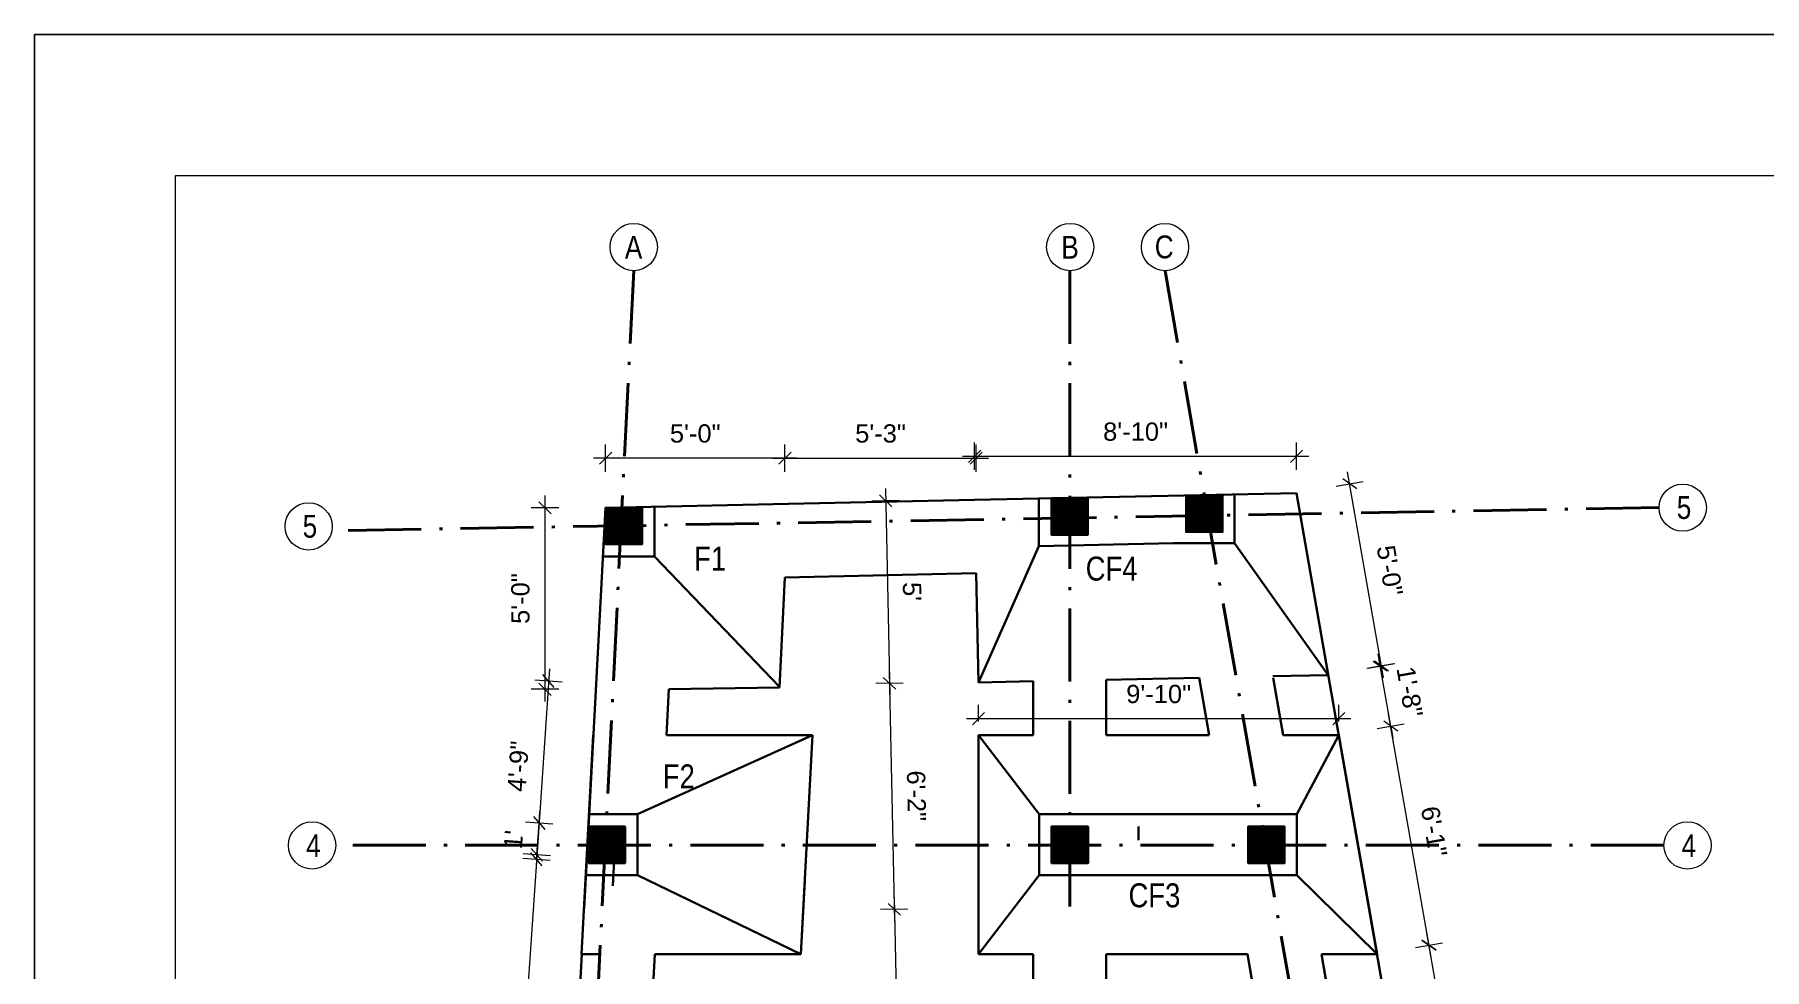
# Model space of a CAD drawing. Header units: inches. Extents: x 45643 to 70559, y -8725 to 1713.
# Drawn here: x 63439 to 64008, y -3547 to -3239 of the extents above; entities that cross this region are included whole.
import ezdxf

# ---------------------------------------------------------------- set-up
doc = ezdxf.new("R2010")
doc.units = ezdxf.units.IN
doc.header["$MEASUREMENT"] = 0
doc.linetypes.add('ACAD_ISO10W100', pattern=[18.5, 12, -3, 0.5, -3])
for name, color, linetype, lineweight in [('A-Wall', 250, 'Continuous', 40), ('A_Title Text', 105, 'Continuous', 60), ('ELE1', 3, 'Continuous', 9), ('ELEVATION', 6, 'Continuous', 30), ('Text', 7, 'Continuous', 9), ('WALL', 240, 'Continuous', 30)]:
    doc.layers.add(name, color=color, linetype=linetype, lineweight=lineweight)
doc.styles.add('Arial', font='arial.ttf')
doc.styles.add('DIM', font='', dxfattribs={"height": 100})
doc.styles.get('DIM').set_extended_font_data('VNI-Helve-Condense')
doc.dimstyles.new('Sudeep', dxfattribs={"dimtxt": 6, "dimasz": 4, "dimexe": 4.5, "dimexo": 4.5, "dimgap": 5, "dimtad": 1, "dimdec": 0, "dimlunit": 4, "dimtxsty": 'Arial', "dimblk": 'OBLIQUE', "dimcen": 250, "dimdle": 4, "dimclrd": 86, "dimclre": 5, "dimclrt": 1, "dimadec": 0, "dimazin": 0, "dimtfac": 1, "dimtdec": 0, "dimtix": 1, "dimtmove": 1, "dimatfit": 3, "dimldrblk": 'OBLIQUE', "dimfxl": 4.5, "dimfxlon": 1, "dimfrac": 2, "dimlwd": 15, "dimlwe": 13, "dimarcsym": 0})
pattern_1 = [(45, (36764.97178, 12790.9712), (-0.08838834765, 0.08838834765), [])]
pattern_2 = [(45, (36612.81269, 12790.9712), (-0.08838834765, 0.08838834765), [])]

# ---------------------------------------------------------------- blocks, each defined once
blk = doc.blocks.new('_Oblique')
at = {"color": 0, "linetype": 'ByBlock', "lineweight": -2}
blk.add_line((-0.5, -0.5), (0.5, 0.5), dxfattribs=at)
blk = doc.blocks.new('*D819')
at = {"layer": 'A_Title Text', "color": 5, "lineweight": 13, "transparency": 16777216}
for p, q in [((63626.72, -3383.01), (63626.72, -3374.01)), ((63685.65, -3383.01), (63685.65, -3374.01))]:
    blk.add_line(p, q, dxfattribs=at)
at = {"layer": 'A_Title Text', "color": 86, "lineweight": 15, "transparency": 16777216}
blk.add_line((63689.65, -3378.51), (63622.72, -3378.51), dxfattribs=at)
at = {"layer": 'Defpoints', "color": 0, "transparency": 16777216}
for p in [(63626.72, -3378.51), (63626.72, -3394.85), (63685.65, -3417.77)]:
    blk.add_point(p, dxfattribs=at)
at = {"layer": 'A_Title Text', "color": 86, "lineweight": 15, "transparency": 16777216, "xscale": 4, "yscale": 4, "zscale": 4, "rotation": 180}
blk.add_blockref('_Oblique', (63626.72, -3378.51), dxfattribs=at)
at = {"layer": 'A_Title Text', "color": 86, "lineweight": 15, "transparency": 16777216, "xscale": 4, "yscale": 4, "zscale": 4}
blk.add_blockref('_Oblique', (63685.65, -3378.51), dxfattribs=at)
at = {"layer": 'A_Title Text', "color": 1, "transparency": 16777216, "insert": (63656.18, -3370.45), "char_height": 6, "attachment_point": 5, "style": 'Arial'}
blk.add_mtext('5\'-0"', dxfattribs=at)
blk = doc.blocks.new('*D820')
at = {"layer": 'A_Title Text', "color": 86, "lineweight": 15, "transparency": 16777216}
blk.add_line((63606.79, -3458.49), (63606.79, -3390.85), dxfattribs=at)
at = {"layer": 'A_Title Text', "color": 5, "lineweight": 13, "transparency": 16777216}
for p, q in [((63611.29, -3394.85), (63602.29, -3394.85)), ((63611.29, -3454.49), (63602.29, -3454.49))]:
    blk.add_line(p, q, dxfattribs=at)
at = {"layer": 'Defpoints', "color": 0, "transparency": 16777216}
for p in [(63606.79, -3394.85), (63626.72, -3394.85), (63647.54, -3454.49)]:
    blk.add_point(p, dxfattribs=at)
at = {"layer": 'A_Title Text', "color": 86, "lineweight": 15, "transparency": 16777216, "xscale": 4, "yscale": 4, "zscale": 4}
for p, rotation in [((63606.79, -3394.85), 90), ((63606.79, -3454.49), 270)]:
    blk.add_blockref('_Oblique', p, dxfattribs=dict(at, rotation=rotation))
at = {"layer": 'A_Title Text', "color": 1, "transparency": 16777216, "insert": (63598.73, -3424.67), "char_height": 6, "attachment_point": 5, "rotation": 90, "style": 'Arial'}
blk.add_mtext('5\'-0"', dxfattribs=at)
blk = doc.blocks.new('*D682')
at = {"layer": 'A_Title Text', "color": 5, "lineweight": 13, "transparency": 16777216}
for p, q in [((63748.02, -3382.41), (63748.02, -3373.41)), ((63853.82, -3382.41), (63853.82, -3373.41))]:
    blk.add_line(p, q, dxfattribs=at)
at = {"layer": 'A_Title Text', "color": 86, "lineweight": 15, "transparency": 16777216}
blk.add_line((63744.02, -3377.91), (63857.82, -3377.91), dxfattribs=at)
at = {"layer": 'Defpoints', "color": 0, "transparency": 16777216}
for p in [(63853.82, -3377.91), (63853.82, -3393.15), (63748.02, -3395.4)]:
    blk.add_point(p, dxfattribs=at)
at = {"layer": 'A_Title Text', "color": 86, "lineweight": 15, "transparency": 16777216, "xscale": 4, "yscale": 4, "zscale": 4, "rotation": 180}
blk.add_blockref('_Oblique', (63748.02, -3377.91), dxfattribs=at)
at = {"layer": 'A_Title Text', "color": 86, "lineweight": 15, "transparency": 16777216, "xscale": 4, "yscale": 4, "zscale": 4}
blk.add_blockref('_Oblique', (63853.82, -3377.91), dxfattribs=at)
at = {"layer": 'A_Title Text', "color": 1, "transparency": 16777216, "insert": (63800.92, -3369.85), "char_height": 6, "attachment_point": 5, "style": 'Arial'}
blk.add_mtext('8\'-10"', dxfattribs=at)
blk = doc.blocks.new('*D821')
at = {"layer": 'A_Title Text', "color": 86, "lineweight": 15, "transparency": 16777216}
blk.add_line((63882.44, -3450.69), (63870.62, -3383.02), dxfattribs=at)
at = {"layer": 'A_Title Text', "color": 5, "lineweight": 13, "transparency": 16777216}
for p, q in [((63866.88, -3387.73), (63875.74, -3386.19)), ((63877.32, -3447.53), (63886.18, -3445.98))]:
    blk.add_line(p, q, dxfattribs=at)
at = {"layer": 'Defpoints', "color": 0, "transparency": 16777216}
for p in [(63871.31, -3386.96), (63853.82, -3390.02), (63864.26, -3449.81)]:
    blk.add_point(p, dxfattribs=at)
at = {"layer": 'A_Title Text', "color": 86, "lineweight": 15, "transparency": 16777216, "xscale": 4, "yscale": 4, "zscale": 4}
for p, rotation in [((63871.31, -3386.96), 99.90709459906338), ((63881.75, -3446.75), 279.9070945990634)]:
    blk.add_blockref('_Oblique', p, dxfattribs=dict(at, rotation=rotation))
at = {"layer": 'A_Title Text', "color": 1, "transparency": 16777216, "insert": (63884.47, -3415.47), "char_height": 6, "attachment_point": 5, "rotation": 279.9071, "style": 'Arial'}
blk.add_mtext('5\'-0"', dxfattribs=at)
blk = doc.blocks.new('*D825')
at = {"layer": 'A_Title Text', "color": 5, "lineweight": 13, "transparency": 16777216}
for p, q in [((63685.65, -3383.01), (63685.65, -3374.01)), ((63748.53, -3383.01), (63748.53, -3374.01))]:
    blk.add_line(p, q, dxfattribs=at)
at = {"layer": 'A_Title Text', "color": 86, "lineweight": 15, "transparency": 16777216}
blk.add_line((63681.65, -3378.51), (63752.53, -3378.51), dxfattribs=at)
at = {"layer": 'Defpoints', "color": 0, "transparency": 16777216}
for p in [(63748.53, -3378.51), (63748.53, -3416.31), (63685.65, -3417.77)]:
    blk.add_point(p, dxfattribs=at)
at = {"layer": 'A_Title Text', "color": 86, "lineweight": 15, "transparency": 16777216, "xscale": 4, "yscale": 4, "zscale": 4, "rotation": 180}
blk.add_blockref('_Oblique', (63685.65, -3378.51), dxfattribs=at)
at = {"layer": 'A_Title Text', "color": 86, "lineweight": 15, "transparency": 16777216, "xscale": 4, "yscale": 4, "zscale": 4}
blk.add_blockref('_Oblique', (63748.53, -3378.51), dxfattribs=at)
at = {"layer": 'A_Title Text', "color": 1, "transparency": 16777216, "insert": (63717.09, -3370.45), "char_height": 6, "attachment_point": 5, "style": 'Arial'}
blk.add_mtext('5\'-3"', dxfattribs=at)
blk = doc.blocks.new('*D826')
at = {"layer": 'A_Title Text', "color": 86, "lineweight": 15, "transparency": 16777216}
blk.add_line((63608.26, -3447.82), (63603.84, -3512.9), dxfattribs=at)
at = {"layer": 'A_Title Text', "color": 5, "lineweight": 13, "transparency": 16777216}
for p, q in [((63612.48, -3452.11), (63603.5, -3451.5)), ((63608.6, -3509.21), (63599.62, -3508.6))]:
    blk.add_line(p, q, dxfattribs=at)
at = {"layer": 'Defpoints', "color": 0, "transparency": 16777216}
for p in [(63647.54, -3454.49), (63604.11, -3508.91), (63643.66, -3511.6)]:
    blk.add_point(p, dxfattribs=at)
at = {"layer": 'A_Title Text', "color": 86, "lineweight": 15, "transparency": 16777216, "xscale": 4, "yscale": 4, "zscale": 4}
for p, rotation in [((63607.99, -3451.81), 86.11295849045767), ((63604.11, -3508.91), 266.1129584904577)]:
    blk.add_blockref('_Oblique', p, dxfattribs=dict(at, rotation=rotation))
at = {"layer": 'A_Title Text', "color": 1, "transparency": 16777216, "insert": (63598.01, -3479.81), "char_height": 6, "attachment_point": 5, "rotation": 86.113, "style": 'Arial'}
blk.add_mtext('4\'-9"', dxfattribs=at)
blk = doc.blocks.new('*D684')
at = {"layer": 'A_Title Text', "color": 86, "lineweight": 15, "transparency": 16777216}
blk.add_line((63718.66, -3388.55), (63720.1, -3456.54), dxfattribs=at)
at = {"layer": 'A_Title Text', "color": 5, "lineweight": 13, "transparency": 16777216}
for p, q in [((63723.24, -3392.45), (63714.24, -3392.65)), ((63724.52, -3452.44), (63715.52, -3452.63))]:
    blk.add_line(p, q, dxfattribs=at)
at = {"layer": 'Defpoints', "color": 0, "transparency": 16777216}
for p in [(63732.04, -3392.27), (63720.02, -3452.54), (63733.32, -3452.25)]:
    blk.add_point(p, dxfattribs=at)
at = {"layer": 'A_Title Text', "color": 86, "lineweight": 15, "transparency": 16777216, "xscale": 4, "yscale": 4, "zscale": 4}
for p, rotation in [((63718.74, -3392.55), 91.21929869335408), ((63720.02, -3452.54), 271.2192986933541)]:
    blk.add_blockref('_Oblique', p, dxfattribs=dict(at, rotation=rotation))
at = {"layer": 'A_Title Text', "color": 1, "transparency": 16777216, "insert": (63727.43, -3422.37), "char_height": 6, "attachment_point": 5, "rotation": 271.2193, "style": 'Arial'}
blk.add_mtext("5'", dxfattribs=at)
blk = doc.blocks.new('*D685')
at = {"layer": 'A_Title Text', "color": 86, "lineweight": 15, "transparency": 16777216}
blk.add_line((63719.93, -3448.54), (63721.69, -3530.82), dxfattribs=at)
at = {"layer": 'A_Title Text', "color": 5, "lineweight": 13, "transparency": 16777216}
for p, q in [((63724.52, -3452.44), (63715.52, -3452.63)), ((63726.1, -3526.72), (63717.1, -3526.91))]:
    blk.add_line(p, q, dxfattribs=at)
at = {"layer": 'Defpoints', "color": 0, "transparency": 16777216}
for p in [(63733.32, -3452.25), (63721.6, -3526.82), (63733.32, -3526.57)]:
    blk.add_point(p, dxfattribs=at)
at = {"layer": 'A_Title Text', "color": 86, "lineweight": 15, "transparency": 16777216, "xscale": 4, "yscale": 4, "zscale": 4}
for p, rotation in [((63720.02, -3452.54), 91.21929869325665), ((63721.6, -3526.82), 271.2192986932566)]:
    blk.add_blockref('_Oblique', p, dxfattribs=dict(at, rotation=rotation))
at = {"layer": 'A_Title Text', "color": 1, "transparency": 16777216, "insert": (63728.87, -3489.51), "char_height": 6, "attachment_point": 5, "rotation": 271.2193, "style": 'Arial'}
blk.add_mtext('6\'-2"', dxfattribs=at)
blk = doc.blocks.new('*D686')
at = {"layer": 'A_Title Text', "color": 86, "lineweight": 15, "transparency": 16777216}
blk.add_line((63721.52, -3522.82), (63723.22, -3602.78), dxfattribs=at)
at = {"layer": 'A_Title Text', "color": 5, "lineweight": 13, "transparency": 16777216}
for p, q in [((63726.1, -3526.72), (63717.1, -3526.91)), ((63727.63, -3598.69), (63718.63, -3598.88))]:
    blk.add_line(p, q, dxfattribs=at)
at = {"layer": 'Defpoints', "color": 0, "transparency": 16777216}
for p in [(63733.32, -3526.57), (63723.13, -3598.79), (63733.32, -3598.57)]:
    blk.add_point(p, dxfattribs=at)
at = {"layer": 'A_Title Text', "color": 86, "lineweight": 15, "transparency": 16777216, "xscale": 4, "yscale": 4, "zscale": 4}
for p, rotation in [((63721.6, -3526.82), 91.21929869325665), ((63723.13, -3598.79), 271.2192986932566)]:
    blk.add_blockref('_Oblique', p, dxfattribs=dict(at, rotation=rotation))
at = {"layer": 'A_Title Text', "color": 1, "transparency": 16777216, "insert": (63730.43, -3562.63), "char_height": 6, "attachment_point": 5, "rotation": 271.2193, "style": 'Arial'}
blk.add_mtext("6'", dxfattribs=at)
blk = doc.blocks.new('*D1030')
at = {"layer": 'A_Title Text', "color": 5, "lineweight": 13, "transparency": 16777216}
for p, q in [((63749.3, -3465.1), (63749.3, -3459.64)), ((63867.72, -3465.1), (63867.72, -3459.64))]:
    blk.add_line(p, q, dxfattribs=at)
at = {"layer": 'A_Title Text', "color": 86, "lineweight": 15, "transparency": 16777216}
blk.add_line((63745.3, -3464.14), (63871.72, -3464.14), dxfattribs=at)
at = {"layer": 'Defpoints', "color": 0, "transparency": 16777216}
for p in [(63867.72, -3464.14), (63749.3, -3469.6), (63867.72, -3469.6)]:
    blk.add_point(p, dxfattribs=at)
at = {"layer": 'A_Title Text', "color": 86, "lineweight": 15, "transparency": 16777216, "xscale": 4, "yscale": 4, "zscale": 4, "rotation": 180}
blk.add_blockref('_Oblique', (63749.3, -3464.14), dxfattribs=at)
at = {"layer": 'A_Title Text', "color": 86, "lineweight": 15, "transparency": 16777216, "xscale": 4, "yscale": 4, "zscale": 4}
blk.add_blockref('_Oblique', (63867.72, -3464.14), dxfattribs=at)
at = {"layer": 'A_Title Text', "color": 1, "transparency": 16777216, "insert": (63808.51, -3456.08), "char_height": 6, "attachment_point": 5, "style": 'Arial'}
blk.add_mtext('9\'-10"', dxfattribs=at)
blk = doc.blocks.new('*D1112')
at = {"layer": 'A_Title Text', "color": 86, "lineweight": 15, "transparency": 16777216}
for p, q in [((63604.82, -3498.49), (63605.09, -3494.5)), ((63604.01, -3510.43), (63604.82, -3498.49)), ((63604.01, -3510.43), (63603.74, -3514.42))]:
    blk.add_line(p, q, dxfattribs=at)
at = {"layer": 'A_Title Text', "color": 5, "lineweight": 13, "transparency": 16777216}
for p, q in [((63609.31, -3498.79), (63600.33, -3498.18)), ((63608.5, -3510.74), (63599.52, -3510.13))]:
    blk.add_line(p, q, dxfattribs=at)
at = {"layer": 'Defpoints', "color": 0, "transparency": 16777216}
for p in [(63604.82, -3498.49), (63621.14, -3499.6), (63621.14, -3511.6)]:
    blk.add_point(p, dxfattribs=at)
at = {"layer": 'A_Title Text', "color": 86, "lineweight": 15, "transparency": 16777216, "xscale": 4, "yscale": 4, "zscale": 4}
for p, rotation in [((63604.82, -3498.49), 266.1129584904577), ((63604.01, -3510.43), 86.11295849045767)]:
    blk.add_blockref('_Oblique', p, dxfattribs=dict(at, rotation=rotation))
at = {"layer": 'A_Title Text', "color": 1, "transparency": 16777216, "insert": (63596.42, -3503.92), "char_height": 6, "attachment_point": 5, "rotation": 86.113, "style": 'Arial'}
blk.add_mtext("1'", dxfattribs=at)
blk = doc.blocks.new('*D1113')
at = {"layer": 'A_Title Text', "color": 86, "lineweight": 15, "transparency": 16777216}
blk.add_line((63604.28, -3506.44), (63596.49, -3621.05), dxfattribs=at)
at = {"layer": 'A_Title Text', "color": 5, "lineweight": 13, "transparency": 16777216}
for p, q in [((63608.5, -3510.74), (63599.52, -3510.13)), ((63601.25, -3617.37), (63592.27, -3616.76))]:
    blk.add_line(p, q, dxfattribs=at)
at = {"layer": 'Defpoints', "color": 0, "transparency": 16777216}
for p in [(63621.14, -3511.6), (63596.76, -3617.06), (63614.82, -3618.29)]:
    blk.add_point(p, dxfattribs=at)
at = {"layer": 'A_Title Text', "color": 86, "lineweight": 15, "transparency": 16777216, "xscale": 4, "yscale": 4, "zscale": 4}
for p, rotation in [((63604.01, -3510.43), 86.11295849045767), ((63596.76, -3617.06), 266.1129584904577)]:
    blk.add_blockref('_Oblique', p, dxfattribs=dict(at, rotation=rotation))
at = {"layer": 'A_Title Text', "color": 1, "transparency": 16777216, "insert": (63592.34, -3563.2), "char_height": 6, "attachment_point": 5, "rotation": 86.113, "style": 'Arial'}
blk.add_mtext('8\'-11"', dxfattribs=at)
blk = doc.blocks.new('*D1115')
at = {"layer": 'A_Title Text', "color": 86, "lineweight": 15, "transparency": 16777216}
blk.add_line((63906.2, -3589.25), (63896.67, -3534.67), dxfattribs=at)
at = {"layer": 'A_Title Text', "color": 5, "lineweight": 13, "transparency": 16777216}
for p, q in [((63892.93, -3539.39), (63901.79, -3537.84)), ((63901.08, -3586.08), (63909.95, -3584.53))]:
    blk.add_line(p, q, dxfattribs=at)
at = {"layer": 'Defpoints', "color": 0, "transparency": 16777216}
for p in [(63880.29, -3541.6), (63897.36, -3538.62), (63888.45, -3588.29)]:
    blk.add_point(p, dxfattribs=at)
at = {"layer": 'A_Title Text', "color": 86, "lineweight": 15, "transparency": 16777216, "xscale": 4, "yscale": 4, "zscale": 4}
for p, rotation in [((63897.36, -3538.62), 99.90709459916344), ((63905.51, -3585.31), 279.9070945991634)]:
    blk.add_blockref('_Oblique', p, dxfattribs=dict(at, rotation=rotation))
at = {"layer": 'A_Title Text', "color": 1, "transparency": 16777216, "insert": (63909.38, -3560.57), "char_height": 6, "attachment_point": 5, "rotation": 279.9071, "style": 'Arial'}
blk.add_mtext('3\'-11"', dxfattribs=at)
blk = doc.blocks.new('*D1116')
at = {"layer": 'A_Title Text', "color": 86, "lineweight": 15, "transparency": 16777216}
blk.add_line((63898.05, -3542.56), (63884.1, -3462.67), dxfattribs=at)
at = {"layer": 'A_Title Text', "color": 5, "lineweight": 13, "transparency": 16777216}
for p, q in [((63880.35, -3467.39), (63889.22, -3465.84)), ((63892.93, -3539.39), (63901.79, -3537.84))]:
    blk.add_line(p, q, dxfattribs=at)
at = {"layer": 'Defpoints', "color": 0, "transparency": 16777216}
for p in [(63884.78, -3466.62), (63867.72, -3469.6), (63880.29, -3541.6)]:
    blk.add_point(p, dxfattribs=at)
at = {"layer": 'A_Title Text', "color": 86, "lineweight": 15, "transparency": 16777216, "xscale": 4, "yscale": 4, "zscale": 4}
for p, rotation in [((63884.78, -3466.62), 99.90709459916344), ((63897.36, -3538.62), 279.9070945991634)]:
    blk.add_blockref('_Oblique', p, dxfattribs=dict(at, rotation=rotation))
at = {"layer": 'A_Title Text', "color": 1, "transparency": 16777216, "insert": (63899.01, -3501.23), "char_height": 6, "attachment_point": 5, "rotation": 279.9071, "style": 'Arial'}
blk.add_mtext('6\'-1"', dxfattribs=at)
blk = doc.blocks.new('*D1117')
at = {"layer": 'A_Title Text', "color": 86, "lineweight": 15, "transparency": 16777216}
for p, q in [((63881.33, -3446.83), (63880.64, -3442.89)), ((63884.78, -3466.62), (63881.33, -3446.83)), ((63884.78, -3466.62), (63885.47, -3470.56))]:
    blk.add_line(p, q, dxfattribs=at)
at = {"layer": 'A_Title Text', "color": 5, "lineweight": 13, "transparency": 16777216}
for p, q in [((63876.89, -3447.6), (63885.76, -3446.05)), ((63880.35, -3467.39), (63889.22, -3465.84))]:
    blk.add_line(p, q, dxfattribs=at)
at = {"layer": 'Defpoints', "color": 0, "transparency": 16777216}
for p in [(63864.26, -3449.81), (63881.33, -3446.83), (63867.72, -3469.6)]:
    blk.add_point(p, dxfattribs=at)
at = {"layer": 'A_Title Text', "color": 86, "lineweight": 15, "transparency": 16777216, "xscale": 4, "yscale": 4, "zscale": 4}
for p, rotation in [((63881.33, -3446.83), 279.9070945991634), ((63884.78, -3466.62), 99.90709459916344)]:
    blk.add_blockref('_Oblique', p, dxfattribs=dict(at, rotation=rotation))
at = {"layer": 'A_Title Text', "color": 1, "transparency": 16777216, "insert": (63891, -3455.33), "char_height": 6, "attachment_point": 5, "rotation": 279.9071, "style": 'Arial'}
blk.add_mtext('1\'-8"', dxfattribs=at)

msp = doc.modelspace()

# ---------------------------------------------------------------- hatches: boundary and pattern name
at = {"layer": 'ELEVATION'}
h = msp.add_hatch(dxfattribs=at)
h.set_pattern_fill('ANSI31', color=256)
h.set_pattern_definition([(45, (36764.90548, 12898.83881), (-0.08838834765, 0.08838834765), [])])
h.paths.add_polyline_path([(63785.231, -3391.728), (63773.231, -3391.728), (63773.231, -3403.728), (63785.231, -3403.728)])
h = msp.add_hatch(dxfattribs=at)
h.set_pattern_fill('ANSI31', color=256)
h.set_pattern_definition([(45, (36809.17318, 12899.77933), (-0.08838834765, 0.08838834765), [])])
h.paths.add_polyline_path([(63829.498, -3390.788), (63817.498, -3390.788), (63817.498, -3402.788), (63829.498, -3402.788)])
h = msp.add_hatch(dxfattribs=at)
h.set_pattern_fill('ANSI31', color=256)
h.set_pattern_definition([(45, (36618.39111, 12895.71828), (-0.08838834765, 0.08838834765), [])])
h.paths.add_polyline_path([(63638.716, -3394.849), (63626.716, -3394.849), (63626.716, -3406.849), (63638.716, -3406.849)])
h = msp.add_hatch(dxfattribs=at)
h.set_pattern_fill('ANSI31', color=256)
h.set_pattern_definition(pattern_2)
h.paths.add_polyline_path([(63633.138, -3499.596), (63621.138, -3499.596), (63621.138, -3511.596), (63633.138, -3511.596)])
h = msp.add_hatch(dxfattribs=at)
h.set_pattern_fill('ANSI31', color=256)
h.set_pattern_definition(pattern_2)
h.paths.add_polyline_path([(63633.138, -3499.596), (63621.138, -3499.596), (63621.138, -3511.596), (63633.138, -3511.596)])
h = msp.add_hatch(dxfattribs=at)
h.set_pattern_fill('ANSI31', color=256)
h.set_pattern_definition(pattern_2)
h.paths.add_polyline_path([(63633.138, -3499.596), (63621.138, -3499.596), (63621.138, -3511.596), (63633.138, -3511.596)])
h = msp.add_hatch(dxfattribs=at)
h.set_pattern_fill('ANSI31', color=256)
h.set_pattern_definition(pattern_1)
h.paths.add_polyline_path([(63785.297, -3499.596), (63773.297, -3499.596), (63773.297, -3511.596), (63785.297, -3511.596)])
h = msp.add_hatch(dxfattribs=at)
h.set_pattern_fill('ANSI31', color=256)
h.set_pattern_definition([(45, (36764.97178, 12790.9712), (-0.08838834765, 0.08838834765), [])])
h.paths.add_polyline_path([(63785.297, -3499.596), (63773.297, -3499.596), (63773.297, -3511.596), (63785.297, -3511.596)])
h = msp.add_hatch(dxfattribs=at)
h.set_pattern_fill('ANSI31', color=256)
h.set_pattern_definition(pattern_1)
h.paths.add_polyline_path([(63785.297, -3499.596), (63773.297, -3499.596), (63773.297, -3511.596), (63785.297, -3511.596)])
h = msp.add_hatch(dxfattribs=at)
h.set_pattern_fill('ANSI31', color=256)
h.set_pattern_definition([(45, (36829.5691, 12790.9712), (-0.08838834765, 0.08838834765), [])])
h.paths.add_polyline_path([(63849.894, -3499.596), (63837.894, -3499.596), (63837.894, -3511.596), (63849.894, -3511.596)])

# ---------------------------------------------------------------- linework, layer by layer
at = {"layer": 'A-Wall', "color": 6, "linetype": 'ACAD_ISO10W100', "ltscale": 2}
for p, q in [((63635.952, -3316.911), (63609.614, -3849.026)), ((63779.297, -3316.911), (63779.297, -3526.569)), ((63810.595, -3316.911), (63854.549, -3568.569)), ((63972.999, -3394.797), (63536.715, -3402.422)), ((63974.581, -3505.703), (63537.995, -3505.703))]:
    msp.add_line(p, q, dxfattribs=at)
at = {"layer": 'Defpoints'}
msp.add_lwpolyline([(66616.618, -3239.316), (63439.018, -3239.316), (63439.018, -5487.285), (66616.618, -5487.285)], close=True, dxfattribs=at)
at = {"layer": 'ELE1'}
msp.add_lwpolyline([(63485.335, -3285.634), (66570.3, -3285.634), (66570.3, -5440.967), (63485.335, -5440.967)], close=True, dxfattribs=at)
at = {"layer": 'ELEVATION'}
for p, q in [((63626.716, -3394.849), (63686.837, -3393.569)), ((63769.166, -3407.445), (63749.297, -3452.254)), ((63833.407, -3406.504), (63864.26, -3449.807)), ((63637.158, -3495.576), (63694.764, -3469.596)), ((63769.277, -3495.576), (63749.297, -3469.596)), ((63853.894, -3495.576), (63867.717, -3469.596)), ((63853.894, -3499.596), (63853.894, -3495.596)), ((63633.138, -3499.596), (63633.138, -3508.596)), ((63801.894, -3499.596), (63801.894, -3504.096)), ((63621.138, -3502.596), (63621.138, -3511.596)), ((63773.297, -3502.596), (63773.297, -3511.596)), ((63773.297, -3502.596), (63773.297, -3511.596)), ((63837.894, -3502.596), (63837.894, -3511.596)), ((63629.671, -3508.596), (63629.113, -3519.069)), ((63853.894, -3511.596), (63853.894, -3515.596)), ((63637.158, -3515.616), (63690.888, -3541.596)), ((63769.277, -3515.616), (63749.297, -3541.596)), ((63853.894, -3515.596), (63880.292, -3541.596))]:
    msp.add_line(p, q, dxfattribs=at)
for points in [[(63813.367, -3406.504), (63769.166, -3407.445), (63769.166, -3391.817)], [(63833.407, -3390.45), (63833.407, -3406.504), (63813.367, -3406.504)], [(63621.261, -3495.576), (63637.158, -3495.576), (63637.158, -3515.616), (63620.182, -3515.616)], [(63853.913, -3515.616), (63769.277, -3515.616), (63769.277, -3495.576), (63851.751, -3495.576)], [(63844.529, -3495.576), (63853.894, -3495.576), (63853.894, -3515.596), (63844.529, -3515.616)]]:
    msp.add_lwpolyline(points, dxfattribs=at)
for points in [[(63773.231, -3391.728), (63785.231, -3391.728), (63785.231, -3403.728), (63773.231, -3403.728)], [(63817.498, -3390.788), (63829.498, -3390.788), (63829.498, -3402.788), (63817.498, -3402.788)], [(63817.498, -3390.788), (63829.498, -3390.788), (63829.498, -3402.788), (63817.498, -3402.788)], [(63626.716, -3394.849), (63638.716, -3394.849), (63638.716, -3406.849), (63626.716, -3406.849)], [(63621.138, -3499.596), (63633.138, -3499.596), (63633.138, -3511.596), (63621.138, -3511.596)], [(63621.138, -3499.596), (63633.138, -3499.596), (63633.138, -3511.596), (63621.138, -3511.596)], [(63621.138, -3499.596), (63633.138, -3499.596), (63633.138, -3511.596), (63621.138, -3511.596)], [(63621.138, -3499.596), (63633.138, -3499.596), (63633.138, -3511.596), (63621.138, -3511.596)], [(63773.297, -3499.596), (63785.297, -3499.596), (63785.297, -3511.596), (63773.297, -3511.596)], [(63773.297, -3499.596), (63785.297, -3499.596), (63785.297, -3511.596), (63773.297, -3511.596)], [(63773.297, -3499.596), (63785.297, -3499.596), (63785.297, -3511.596), (63773.297, -3511.596)], [(63837.894, -3499.596), (63849.894, -3499.596), (63849.894, -3511.596), (63837.894, -3511.596)]]:
    msp.add_lwpolyline(points, close=True, dxfattribs=at)
at = {"layer": 'Text', "ltscale": 0.5}
for centre in [(63635.952, -3309.147), (63779.417, -3309.148), (63810.595, -3309.147), (63980.764, -3394.797), (63529.091, -3400.956), (63530.232, -3505.811), (63982.345, -3505.811)]:
    msp.add_circle(centre, 7.764, dxfattribs=at)
at = {"layer": 'WALL'}
for p, q in [((63686.837, -3393.569), (63626.716, -3394.849)), ((63686.837, -3393.569), (63748.02, -3392.267)), ((63853.817, -3390.015), (63748.02, -3392.267)), ((63853.817, -3390.015), (63888.447, -3588.289)), ((63623.483, -3454.915), (63626.716, -3394.849)), ((63642.736, -3410.869), (63683.879, -3453.646)), ((63685.646, -3417.767), (63748.532, -3416.308)), ((63749.297, -3452.254), (63748.532, -3416.308)), ((63685.646, -3417.767), (63683.869, -3453.859)), ((63821.782, -3450.711), (63791.297, -3451.36)), ((63791.297, -3451.36), (63791.297, -3469.596)), ((63821.782, -3450.711), (63825.081, -3469.596)), ((63864.26, -3449.807), (63846.055, -3450.194)), ((63846.146, -3450.711), (63849.444, -3469.596)), ((63623.483, -3454.915), (63619.626, -3526.569)), ((63647.54, -3454.494), (63646.727, -3469.596)), ((63683.869, -3453.859), (63647.54, -3454.494)), ((63767.297, -3451.87), (63749.297, -3452.254)), ((63767.297, -3451.87), (63767.297, -3469.596)), ((63622.66, -3469.596), (63618.784, -3541.596)), ((63694.764, -3469.596), (63646.694, -3469.596)), ((63694.764, -3469.596), (63690.888, -3541.596)), ((63749.297, -3469.596), (63749.297, -3493.596)), ((63749.297, -3469.596), (63749.297, -3541.596)), ((63767.297, -3469.596), (63749.297, -3469.596)), ((63825.081, -3469.596), (63791.297, -3469.596)), ((63867.717, -3469.596), (63849.444, -3469.596)), ((63867.717, -3469.596), (63880.292, -3541.596)), ((63692.18, -3517.596), (63690.888, -3541.596)), ((63618.852, -3541.596), (63612.463, -3660.289)), ((63624.831, -3541.596), (63618.784, -3541.596)), ((63642.851, -3541.596), (63640.338, -3588.289)), ((63690.888, -3541.596), (63642.851, -3541.596)), ((63767.297, -3541.596), (63749.297, -3541.596)), ((63767.297, -3541.596), (63767.297, -3588.289)), ((63791.297, -3541.596), (63791.297, -3588.289)), ((63837.656, -3541.596), (63791.297, -3541.596)), ((63837.656, -3541.596), (63829.639, -3541.596)), ((63837.656, -3541.596), (63845.811, -3588.289)), ((63862.019, -3541.596), (63870.174, -3588.289)), ((63880.292, -3541.596), (63862.019, -3541.596))]:
    msp.add_line(p, q, dxfattribs=at)
msp.add_lwpolyline([(63642.736, -3394.508), (63642.736, -3410.869), (63625.854, -3410.869)], dxfattribs=at)

# ---------------------------------------------------------------- texts
at = {"layer": 'Text', "ltscale": 0.5, "char_height": 7.5, "width": 853.30779, "attachment_point": 9, "style": 'DIM'}
for s, insert in [('A', (63638.774, -3312.959)), ('B', (63782.239, -3312.959)), ('C', (63813.418, -3312.959)), ('5', (63983.586, -3398.608)), ('5', (63531.913, -3404.768)), ('4', (63533.054, -3509.623)), ('4', (63985.167, -3509.623))]:
    msp.add_mtext(s, dxfattribs=dict(at, insert=insert))
at = {"layer": 'Text', "color": 40, "ltscale": 0.5, "true_color": 0xf8d731, "char_height": 7.875, "width": 895.97318, "attachment_point": 9, "style": 'DIM'}
for s, insert in [('F1', (63666.339, -3415.456)), ('CF4', (63801.562, -3418.874)), ('F2', (63656.04, -3487.06)), ('CF3', (63815.64, -3526.264))]:
    msp.add_mtext(s, dxfattribs=dict(at, insert=insert))

# ---------------------------------------------------------------- dimensions: what is measured, and where the dimension line sits
at = {"layer": 'A_Title Text'}
for base, p1, p2, picture, middle in [((63853.817, -3377.913), (63748.02, -3395.398), (63853.817, -3393.146), '*D682', (63800.919, -3369.849)), ((63748.532, -3378.511), (63685.646, -3417.767), (63748.532, -3416.308), '*D825', (63717.089, -3370.446))]:
    dim = msp.add_linear_dim(base=base, p1=p1, p2=p2, dimstyle='Sudeep', dxfattribs=at)
    dim.commit()
    dim.dimension.update_dxf_attribs({"geometry": picture, "text_midpoint": middle})
dim = msp.add_linear_dim(base=(63626.716, -3378.511), p1=(63685.646, -3417.767), p2=(63626.716, -3394.849), text='5\'-0"', dimstyle='Sudeep', dxfattribs=at)
dim.commit()
dim.dimension.update_dxf_attribs({"geometry": '*D819', "text_midpoint": (63656.181, -3370.448)})
dim = msp.add_aligned_dim(p1=(63864.26, -3449.807), p2=(63853.817, -3390.015), distance=-17.756, text='5\'-0"', dimstyle='Sudeep', dxfattribs=at)
dim.commit()
dim.dimension.update_dxf_attribs({"geometry": '*D821', "text_midpoint": (63884.473, -3415.469)})
for p1, p2, distance, picture, middle in [((63732.041, -3392.267), (63733.318, -3452.254), -13.301, '*D684', (63727.431, -3422.372)), ((63647.54, -3454.494), (63643.66, -3511.596), -39.64, '*D826', (63598.006, -3479.811))]:
    dim = msp.add_aligned_dim(p1=p1, p2=p2, distance=distance, dimstyle='Sudeep', dxfattribs=at)
    dim.commit()
    dim.dimension.update_dxf_attribs({"geometry": picture, "text_midpoint": middle})
for base, p1, p2, angle, text, picture, middle in [((63606.793, -3394.849), (63647.54, -3454.494), (63626.716, -3394.849), 90, '5\'-0"', '*D820', (63598.73, -3424.672)), ((63721.601, -3526.818), (63733.318, -3452.254), (63733.318, -3526.569), 91.2193, '6\'-2"', '*D685', (63728.872, -3489.506))]:
    dim = msp.add_linear_dim(base=base, p1=p1, p2=p2, angle=angle, text=text, dimstyle='Sudeep', dxfattribs=at)
    dim.commit()
    dim.dimension.update_dxf_attribs({"geometry": picture, "text_midpoint": middle})
for base, p1, p2, angle, picture, middle in [((63881.328, -3446.826), (63867.717, -3469.596), (63864.26, -3449.807), 279.90709, '*D1117', (63890.999, -3455.333)), ((63884.784, -3466.615), (63880.292, -3541.596), (63867.717, -3469.596), 279.90709, '*D1116', (63899.015, -3501.228)), ((63604.82, -3498.487), (63621.138, -3511.596), (63621.138, -3499.596), 86.11296, '*D1112', (63596.42, -3503.917)), ((63596.763, -3617.062), (63621.138, -3511.596), (63614.817, -3618.289), 86.11296, '*D1113', (63592.34, -3563.2)), ((63723.132, -3598.786), (63733.318, -3526.569), (63733.318, -3598.569), 91.2193, '*D686', (63730.428, -3562.63)), ((63897.359, -3538.615), (63888.447, -3588.289), (63880.292, -3541.596), 279.90709, '*D1115', (63909.382, -3560.574))]:
    dim = msp.add_linear_dim(base=base, p1=p1, p2=p2, angle=angle, dimstyle='Sudeep', dxfattribs=at)
    dim.commit()
    dim.dimension.update_dxf_attribs({"geometry": picture, "text_midpoint": middle})
dim = msp.add_linear_dim(base=(63867.717, -3464.142), p1=(63749.297, -3469.596), p2=(63867.717, -3469.596), angle=360, text='9\'-10"', dimstyle='Sudeep', dxfattribs=at)
dim.commit()
dim.dimension.update_dxf_attribs({"geometry": '*D1030', "text_midpoint": (63808.507, -3464.142), "dimtype": 161})

doc.saveas('drawing.dxf')
